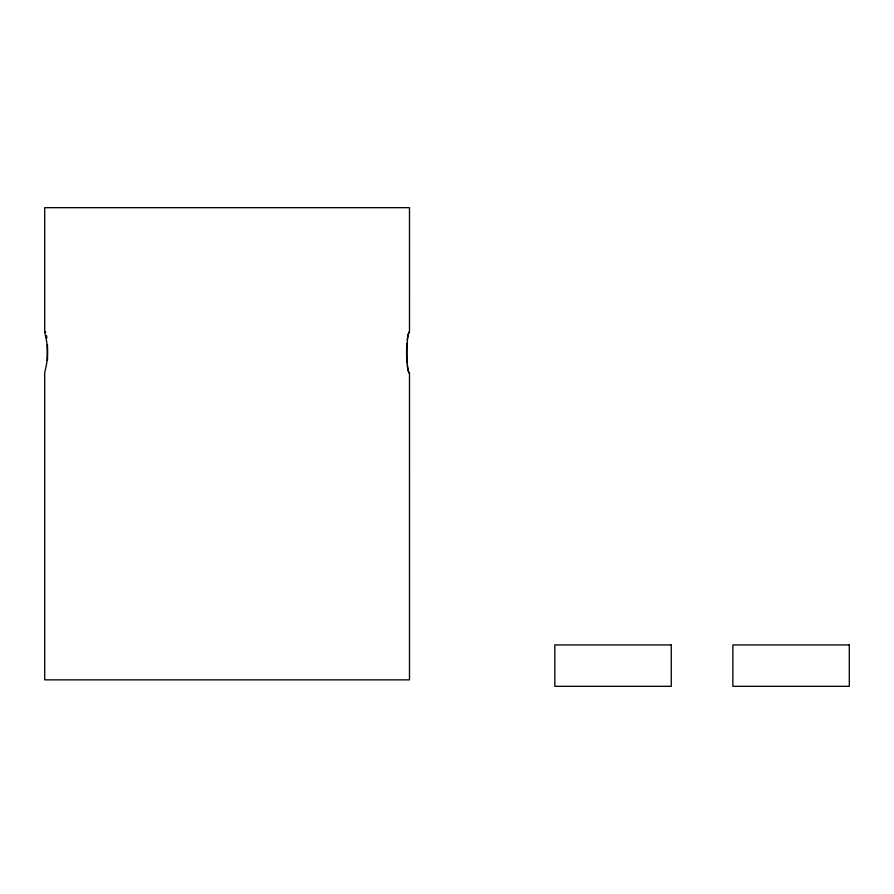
<?xml version="1.0" encoding="UTF-8"?>
<svg xmlns="http://www.w3.org/2000/svg" width="894" height="894" viewBox="0 0 894 894"><rect width="100%" height="100%" fill="white"/><g stroke="black" fill="none" stroke-linecap="round" stroke-linejoin="round"><path stroke-width="1.34" d="M409.486 331.864L409.497 207.676L44.7 207.676L44.7 332.266L46.79 342.212A20.528 2.85 -90 0 1 46.79 362.919L44.7 372.865L44.7 679.853L409.497 679.853L409.486 373.267A20.931 2.559 90 0 1 407.686 367.199A20.607 2.514 90 0 1 407.686 337.921A20.931 2.559 -90 0 1 409.486 331.864L408.055 334.635L407.217 340.078M44.7 332.266L45.069 331.864A20.931 2.559 -90 0 1 45.728 332.568M409.486 373.267L408.055 370.485L407.217 365.054M47.427 344.637A20.607 2.514 90 0 1 47.427 360.483M46.533 335.608A20.931 2.559 -90 0 1 46.868 337.932M406.982 362.919A20.528 2.85 90 0 1 406.893 343.408M671.26 644.932L554.828 644.932L554.828 686.324L671.26 686.324L671.26 644.932M849.3 644.932L732.868 644.932L732.868 686.324L849.3 686.324L849.3 644.932"/></g></svg>
